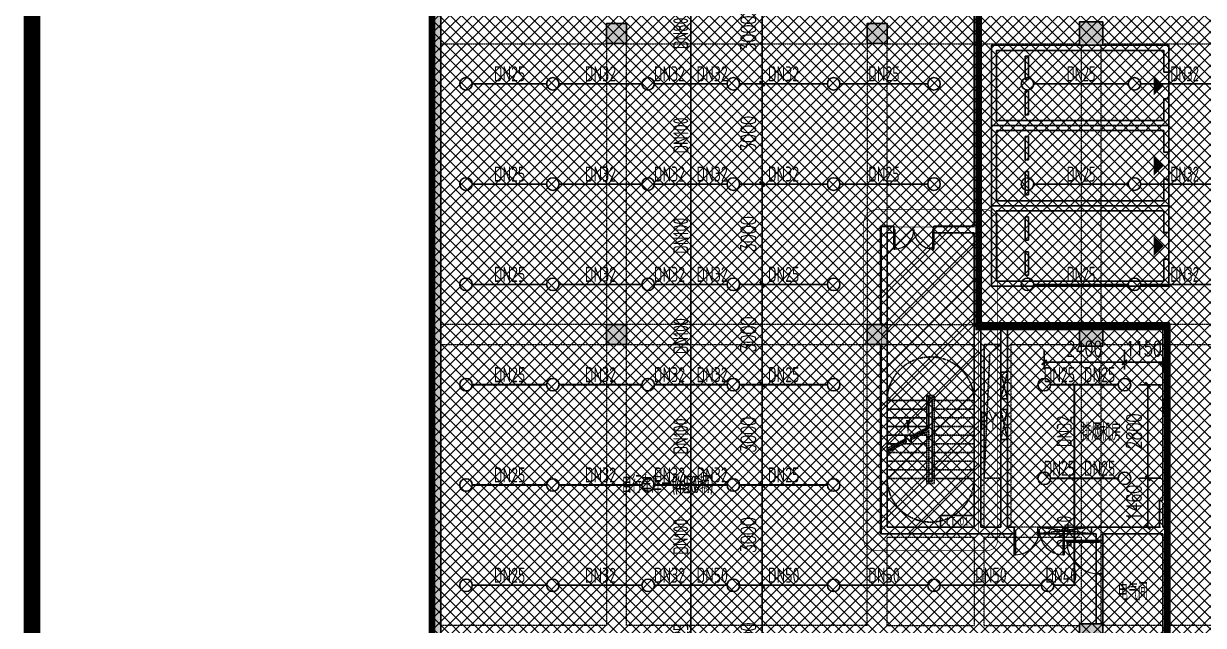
# Model space of a CAD drawing. Extents: x 6824721 to 16538177, y 2478193 to 6665639.
# Drawn here: x 8690830 to 8726125, y 2838001 to 2856001 of the extents above; entities that cross this region are included whole.
import ezdxf
from ezdxf.enums import TextEntityAlignment as Align

# ---------------------------------------------------------------- set-up
doc = ezdxf.new("R2010")
doc.units = 0
doc.header["$LTSCALE"] = 10
doc.linetypes.add('CONTINOUS', pattern=[0])
doc.linetypes.add('DASH', pattern=[0.35, 0.25, -0.1])
for name, color, linetype in [('0-wo', 8, 'Continuous'), ('00-停车位', 67, 'Continuous'), ('PUB_HATCH', 8, 'Continuous'), ('S-梁-实线', 4, 'CONTINOUS'), ('S-梁-虚线', 4, 'DASH'), ('SRC-03F$0$A-SYMB-NUMB-T', 4, 'Continuous'), ('W-EQUIP_喷头', 7, 'Continuous'), ('W-PIPE-喷淋中', 6, 'Continuous'), ('W-TEXT_喷淋', 7, 'Continuous'), ('W-TWT_DIM', 3, 'Continuous'), ('WALL', 9, 'Continuous'), ('画水辅助', 6, 'Continuous')]:
    doc.layers.add(name, color=color, linetype=linetype)
doc.layers.add('钢梁', color=141, linetype='Continuous', lineweight=18)
doc.styles.add('8B2_01', font='simhei.ttf', dxfattribs={"width": 0.8})
doc.styles.add('8B2_02', font='tssdeng.shx', dxfattribs={"width": 0.7, "bigfont": 'TSSDCHN.shx'})
doc.styles.add('_TCH_DIM_T3', font='SIMPLEX', dxfattribs={"width": 0.705882, "bigfont": 'GBCBIG'})
doc.styles.add('_TWT_PIPEDN', font='TSSDENG', dxfattribs={"width": 0.8, "height": 3.5, "bigfont": 'TSSDCHN'})
doc.styles.add('SRC-03F$0$ECADI-TXT', font='simplex.shx', dxfattribs={"bigfont": 'hztxt.shx'})
doc.dimstyles.new('_TWT_ARCH&&150', dxfattribs={"dimtxt": 446.25, "dimasz": 150, "dimexe": 375, "dimexo": 450, "dimgap": 189.375, "dimtad": 1, "dimdec": 0, "dimzin": 0, "dimdsep": 46, "dimtxsty": '_TCH_DIM_T3', "dimblk": 'ARCHTICK', "dimcen": 0.09, "dimclrt": 7, "dimazin": 2, "dimtfac": 1, "dimtdec": 0, "dimtix": 1, "dimtmove": 2, "dimatfit": 3, "dimfxl": 0, "dimtolj": 1, "dimtzin": 0, "dimarcsym": 0})

# ---------------------------------------------------------------- blocks, each defined once
blk = doc.blocks.new('车位2400x5300')
at = {"layer": '00-停车位', "color": 251}
for p, q in [((-875, -1000), (-175, -1000)), ((-875, -1100), (-875, -1000)), ((-175, -1100), (-175, -1000)), ((175, -1000), (875, -1000)), ((175, -1100), (175, -1000)), ((875, -1100), (875, -1000)), ((-875, -1100), (-175, -1100)), ((175, -1100), (875, -1100)), ((400, -5300), (-400, -5300))]:
    blk.add_line(p, q, dxfattribs=at)
blk.add_lwpolyline([(400, -5150), (400, -5300), (1200, -5300), (1200, 0), (-1200, 0), (-1200, -5300), (-400, -5300), (-400, -5150), (-1050, -5150), (-1050, -150), (1050, -150), (1050, -5150), (400, -5150)], dxfattribs=at)
blk.add_lwpolyline([(0, -5150, 0, 600, 0), (0, -4850, 600, 600, 0)], format="xyseb", dxfattribs=at)
blk = doc.blocks.new('SRC-03F$0$ECADI-TAG-CODE')
at = {"layer": 'SRC-03F$0$A-SYMB-NUMB-T', "color": 1}
blk.add_lwpolyline([(3.41, 8.1), (13.41, 8.1), (13.41, 4.6), (3.41, 4.6)], close=True, dxfattribs=at)
at = {"layer": 'SRC-03F$0$A-SYMB-NUMB-T', "style": 'SRC-03F$0$ECADI-TXT', "width": 0.7}
blk.add_attdef('CODE', text='', height=2.5, dxfattribs=at).set_placement((8.41, 6.35), align=Align.MIDDLE_CENTER)
blk = doc.blocks.new('A$C405108C4')
at = {"color": 252, "linetype": 'DASH'}
for points in [[(16550, -98174), (16350, -99774)], [(16550, -99774), (16350, -98174)], [(11500, -99374), (11700, -98574)], [(11500, -98574), (11700, -99374)], [(11700, -99688), (11500, -100588)], [(11700, -100588), (11500, -99688)], [(14211, -103210), (12611, -103410)], [(12611, -103210), (14211, -103410)]]:
    blk.add_lwpolyline(points, dxfattribs=at)
at = {"layer": '画水辅助', "color": 4}
for points in [[(16350, -98174), (16550, -98174), (16550, -99774), (16350, -99774)], [(11500, -99374), (11700, -99374), (11700, -98574), (11500, -98574)], [(11500, -99688), (11700, -99688), (11700, -100588), (11500, -100588)], [(14211, -103410), (12611, -103410), (12611, -103210), (14211, -103210)]]:
    blk.add_lwpolyline(points, close=True, dxfattribs=at)
blk = doc.blocks.new('_FZH')
blk.add_lwpolyline([(-0.5, -0.5), (0.5, -0.5), (0.5, 0.5), (-0.5, 0.5)], close=True)
at = {"layer": 'PUB_HATCH'}
blk.add_solid([(-0.5, -0.5), (0.5, -0.5), (-0.5, 0.5), (0.5, 0.5)], dxfattribs=at)
blk = doc.blocks.new('$DorLib2D$00000002')
for p, q in [((-0.5, 0), (-0.5, 0.4875)), ((-0.475, 0.4875), (-0.5, 0.4875)), ((-0.475, 0), (-0.475, 0.4875)), ((0.475, 0), (0.475, 0.4875)), ((0.475, 0.4875), (0.5, 0.4875)), ((0.5, 0), (0.5, 0.4875)), ((-0.5, 0), (-0.475, 0)), ((0.5, 0), (0.475, 0))]:
    blk.add_line(p, q)
at = {"lineweight": 13}
for centre, start, end in [((-0.4875, 0), 0, 88.53072), ((0.4875, 0), 91.46928, 180)]:
    blk.add_arc(centre, 0.4875, start, end, dxfattribs=at)
blk = doc.blocks.new('$DorLib2D$00000001')
for p, q in [((0.45, 0.975), (0.5, 0.975)), ((0.45, 0), (0.45, 0.975)), ((0.5, 0), (0.5, 0.975)), ((0.5, 0), (0.45, 0))]:
    blk.add_line(p, q)
at = {"lineweight": 13}
blk.add_arc((0.475, 0), 0.975, 91.4693, 180, dxfattribs=at)
blk = doc.blocks.new('jkytk')
h = blk.add_hatch()
h.set_pattern_fill('ANSI31', color=252, scale=500)
h.set_pattern_definition([(45, (8493122.4, 3120586.9), (-561.266, 561.266), [])])
h.paths.add_polyline_path([(8411114, 2858567), (8414014, 2858567), (8414014, 2849367), (8411114, 2849367)])
at = {"color": 1, "const_width": 20}
blk.add_lwpolyline([(8411114, 2858567), (8414014, 2858567), (8414014, 2849367), (8411114, 2849367)], close=True, dxfattribs=at)
at = {"layer": 'WALL', "color": 1, "const_width": 200}
for points in [[(8397664, 2936327), (8397664, 2880827), (8403014, 2880827), (8403014, 2877127), (8414015, 2877127), (8414015, 2855577), (8419664, 2855577), (8419664, 2833027), (8414964, 2833027), (8414964, 2828577), (8419664, 2828577), (8419664, 2819527)], [(8403014, 2880827), (8397664, 2880827), (8397664, 2833027), (8419664, 2833027), (8419664, 2855577), (8414015, 2855577), (8414015, 2877127), (8403014, 2877127), (8403014, 2880827)]]:
    blk.add_lwpolyline(points, dxfattribs=at)
blk = doc.blocks.new('LIANGMOBAN')
at = {"layer": 'S-梁-实线', "lineweight": 18}
for p, q in [((1847191, 132428), (1849791, 132428)), ((1849791, 132428), (1849791, 126968)), ((1850091, 132428), (1850591, 132428)), ((1850891, 132428), (1852941, 132428)), ((1849791, 126968), (1847191, 126968))]:
    blk.add_line(p, q, dxfattribs=at)
at = {"layer": 'S-梁-虚线', "color": 8, "lineweight": 18}
for p, q in [((1833841, 141428), (1838791, 141428)), ((1838791, 141428), (1838791, 133028)), ((1839391, 133028), (1839391, 141428)), ((1839391, 141428), (1846591, 141428)), ((1846591, 141428), (1846591, 133028)), ((1847191, 133028), (1847191, 141428)), ((1847191, 141428), (1852941, 141428)), ((1852991, 141378), (1852991, 133078)), ((1853591, 133078), (1853591, 141378)), ((1853641, 141428), (1861266, 141428)), ((1838791, 133028), (1833841, 133028)), ((1846591, 133028), (1839391, 133028)), ((1847191, 133028), (1852941, 133028)), ((1861266, 133028), (1853641, 133028)), ((1833841, 132428), (1838791, 132428)), ((1838791, 132428), (1838791, 124028)), ((1839391, 124028), (1839391, 132428)), ((1839391, 132428), (1846591, 132428)), ((1846591, 124028), (1846591, 132428)), ((1847191, 126968), (1847191, 132428)), ((1850091, 126968), (1850091, 132428)), ((1850591, 132428), (1850591, 126968)), ((1850891, 132428), (1850891, 126968)), ((1852991, 132378), (1852991, 126968)), ((1853591, 124078), (1853591, 132378)), ((1853641, 132428), (1861266, 132428)), ((1850591, 126968), (1850091, 126968)), ((1852991, 126968), (1850891, 126968)), ((1847191, 124028), (1847191, 126668)), ((1847191, 126668), (1849791, 126668)), ((1849791, 126668), (1849791, 124028)), ((1850091, 124028), (1850091, 126668)), ((1850091, 126668), (1852991, 126668)), ((1852991, 126668), (1852991, 124078)), ((1838791, 124028), (1833841, 124028)), ((1846591, 124028), (1839391, 124028)), ((1847191, 124028), (1849791, 124028)), ((1850091, 124028), (1852941, 124028)), ((1861266, 124028), (1853641, 124028))]:
    blk.add_line(p, q, dxfattribs=at)
blk = doc.blocks.new('_ArchTick')
at = {"color": 0, "linetype": 'ByBlock', "const_width": 0.4}
blk.add_lwpolyline([(-0.5, -0.5), (0.5, 0.5)], dxfattribs=at)
blk = doc.blocks.new('*D684')
at = {"layer": 'Defpoints', "color": 0, "transparency": 16777216}
for p in [(8712444, 2839201), (8712925, 2839201), (8712444, 2835901)]:
    blk.add_point(p, dxfattribs=at)
at = {"layer": 'W-TWT_DIM', "color": 0, "lineweight": -2, "transparency": 16777216}
for p, q in [((8712894, 2839201), (8713300, 2839201)), ((8712925, 2835901), (8712925, 2839201)), ((8712894, 2835901), (8713300, 2835901))]:
    blk.add_line(p, q, dxfattribs=at)
at = {"layer": 'W-TWT_DIM', "color": 0, "lineweight": -2, "transparency": 16777216, "xscale": 150, "yscale": 150, "zscale": 150}
for p, rotation in [((8712925, 2839201), 90), ((8712925, 2835901), 270)]:
    blk.add_blockref('_ArchTick', p, dxfattribs=dict(at, rotation=rotation))
at = {"layer": 'W-TWT_DIM', "color": 7, "transparency": 16777216, "insert": (8712512, 2837551), "char_height": 446.2, "attachment_point": 5, "rotation": 90, "style": '_TCH_DIM_T3'}
blk.add_mtext('\\A1;3300', dxfattribs=at)
blk = doc.blocks.new('*D685')
at = {"layer": 'Defpoints', "color": 0, "transparency": 16777216}
for p in [(8712444, 2842201), (8712925, 2842201), (8712444, 2839201)]:
    blk.add_point(p, dxfattribs=at)
at = {"layer": 'W-TWT_DIM', "color": 0, "lineweight": -2, "transparency": 16777216}
for p, q in [((8712894, 2842201), (8713300, 2842201)), ((8712925, 2839201), (8712925, 2842201)), ((8712894, 2839201), (8713300, 2839201))]:
    blk.add_line(p, q, dxfattribs=at)
at = {"layer": 'W-TWT_DIM', "color": 0, "lineweight": -2, "transparency": 16777216, "xscale": 150, "yscale": 150, "zscale": 150}
for p, rotation in [((8712925, 2842201), 90), ((8712925, 2839201), 270)]:
    blk.add_blockref('_ArchTick', p, dxfattribs=dict(at, rotation=rotation))
at = {"layer": 'W-TWT_DIM', "color": 7, "transparency": 16777216, "insert": (8712512, 2840701), "char_height": 446.2, "attachment_point": 5, "rotation": 90, "style": '_TCH_DIM_T3'}
blk.add_mtext('\\A1;3000', dxfattribs=at)
blk = doc.blocks.new('*D686')
at = {"layer": 'Defpoints', "color": 0, "transparency": 16777216}
for p in [(8712444, 2845201), (8712925, 2845201), (8712444, 2842201)]:
    blk.add_point(p, dxfattribs=at)
at = {"layer": 'W-TWT_DIM', "color": 0, "lineweight": -2, "transparency": 16777216}
for p, q in [((8712894, 2845201), (8713300, 2845201)), ((8712925, 2842201), (8712925, 2845201)), ((8712894, 2842201), (8713300, 2842201))]:
    blk.add_line(p, q, dxfattribs=at)
at = {"layer": 'W-TWT_DIM', "color": 0, "lineweight": -2, "transparency": 16777216, "xscale": 150, "yscale": 150, "zscale": 150}
for p, rotation in [((8712925, 2845201), 90), ((8712925, 2842201), 270)]:
    blk.add_blockref('_ArchTick', p, dxfattribs=dict(at, rotation=rotation))
at = {"layer": 'W-TWT_DIM', "color": 7, "transparency": 16777216, "insert": (8712512, 2843701), "char_height": 446.2, "attachment_point": 5, "rotation": 90, "style": '_TCH_DIM_T3'}
blk.add_mtext('\\A1;3000', dxfattribs=at)
blk = doc.blocks.new('*D687')
at = {"layer": 'Defpoints', "color": 0, "transparency": 16777216}
for p in [(8712444, 2848201), (8712925, 2848201), (8712444, 2845201)]:
    blk.add_point(p, dxfattribs=at)
at = {"layer": 'W-TWT_DIM', "color": 0, "lineweight": -2, "transparency": 16777216}
for p, q in [((8712894, 2848201), (8713300, 2848201)), ((8712925, 2845201), (8712925, 2848201)), ((8712894, 2845201), (8713300, 2845201))]:
    blk.add_line(p, q, dxfattribs=at)
at = {"layer": 'W-TWT_DIM', "color": 0, "lineweight": -2, "transparency": 16777216, "xscale": 150, "yscale": 150, "zscale": 150}
for p, rotation in [((8712925, 2848201), 90), ((8712925, 2845201), 270)]:
    blk.add_blockref('_ArchTick', p, dxfattribs=dict(at, rotation=rotation))
at = {"layer": 'W-TWT_DIM', "color": 7, "transparency": 16777216, "insert": (8712512, 2846701), "char_height": 446.2, "attachment_point": 5, "rotation": 90, "style": '_TCH_DIM_T3'}
blk.add_mtext('\\A1;3000', dxfattribs=at)
blk = doc.blocks.new('*D688')
at = {"layer": 'Defpoints', "color": 0, "transparency": 16777216}
for p in [(8712444, 2851201), (8712925, 2851201), (8712444, 2848201)]:
    blk.add_point(p, dxfattribs=at)
at = {"layer": 'W-TWT_DIM', "color": 0, "lineweight": -2, "transparency": 16777216}
for p, q in [((8712894, 2851201), (8713300, 2851201)), ((8712925, 2848201), (8712925, 2851201)), ((8712894, 2848201), (8713300, 2848201))]:
    blk.add_line(p, q, dxfattribs=at)
at = {"layer": 'W-TWT_DIM', "color": 0, "lineweight": -2, "transparency": 16777216, "xscale": 150, "yscale": 150, "zscale": 150}
for p, rotation in [((8712925, 2851201), 90), ((8712925, 2848201), 270)]:
    blk.add_blockref('_ArchTick', p, dxfattribs=dict(at, rotation=rotation))
at = {"layer": 'W-TWT_DIM', "color": 7, "transparency": 16777216, "insert": (8712512, 2849701), "char_height": 446.2, "attachment_point": 5, "rotation": 90, "style": '_TCH_DIM_T3'}
blk.add_mtext('\\A1;3000', dxfattribs=at)
blk = doc.blocks.new('*D689')
at = {"layer": 'Defpoints', "color": 0, "transparency": 16777216}
for p in [(8712444, 2854201), (8712925, 2854201), (8712444, 2851201)]:
    blk.add_point(p, dxfattribs=at)
at = {"layer": 'W-TWT_DIM', "color": 0, "lineweight": -2, "transparency": 16777216}
for p, q in [((8712894, 2854201), (8713300, 2854201)), ((8712925, 2851201), (8712925, 2854201)), ((8712894, 2851201), (8713300, 2851201))]:
    blk.add_line(p, q, dxfattribs=at)
at = {"layer": 'W-TWT_DIM', "color": 0, "lineweight": -2, "transparency": 16777216, "xscale": 150, "yscale": 150, "zscale": 150}
for p, rotation in [((8712925, 2854201), 90), ((8712925, 2851201), 270)]:
    blk.add_blockref('_ArchTick', p, dxfattribs=dict(at, rotation=rotation))
at = {"layer": 'W-TWT_DIM', "color": 7, "transparency": 16777216, "insert": (8712512, 2852701), "char_height": 446.2, "attachment_point": 5, "rotation": 90, "style": '_TCH_DIM_T3'}
blk.add_mtext('\\A1;3000', dxfattribs=at)
blk = doc.blocks.new('*D690')
at = {"layer": 'Defpoints', "color": 0, "transparency": 16777216}
for p in [(8712444, 2857201), (8712925, 2857201), (8712444, 2854201)]:
    blk.add_point(p, dxfattribs=at)
at = {"layer": 'W-TWT_DIM', "color": 0, "lineweight": -2, "transparency": 16777216}
for p, q in [((8712894, 2857201), (8713300, 2857201)), ((8712925, 2854201), (8712925, 2857201)), ((8712894, 2854201), (8713300, 2854201))]:
    blk.add_line(p, q, dxfattribs=at)
at = {"layer": 'W-TWT_DIM', "color": 0, "lineweight": -2, "transparency": 16777216, "xscale": 150, "yscale": 150, "zscale": 150}
for p, rotation in [((8712925, 2857201), 90), ((8712925, 2854201), 270)]:
    blk.add_blockref('_ArchTick', p, dxfattribs=dict(at, rotation=rotation))
at = {"layer": 'W-TWT_DIM', "color": 7, "transparency": 16777216, "insert": (8712512, 2855701), "char_height": 446.2, "attachment_point": 5, "rotation": 90, "style": '_TCH_DIM_T3'}
blk.add_mtext('\\A1;3000', dxfattribs=at)
blk = doc.blocks.new('*D917')
at = {"layer": 'Defpoints', "color": 0, "transparency": 16777216}
for p in [(8723764, 2845201), (8724462, 2845201), (8723764, 2842401)]:
    blk.add_point(p, dxfattribs=at)
at = {"layer": 'W-TWT_DIM', "color": 0, "lineweight": -2, "transparency": 16777216}
for p, q in [((8724214, 2845201), (8724837, 2845201)), ((8724462, 2842401), (8724462, 2845201)), ((8724214, 2842401), (8724837, 2842401))]:
    blk.add_line(p, q, dxfattribs=at)
at = {"layer": 'W-TWT_DIM', "color": 0, "lineweight": -2, "transparency": 16777216, "xscale": 150, "yscale": 150, "zscale": 150}
for p, rotation in [((8724462, 2845201), 90), ((8724462, 2842401), 270)]:
    blk.add_blockref('_ArchTick', p, dxfattribs=dict(at, rotation=rotation))
at = {"layer": 'W-TWT_DIM', "color": 7, "transparency": 16777216, "insert": (8724049, 2843801), "char_height": 446.2, "attachment_point": 5, "rotation": 90, "style": '_TCH_DIM_T3'}
blk.add_mtext('\\A1;2800', dxfattribs=at)
blk = doc.blocks.new('*D918')
at = {"layer": 'Defpoints', "color": 0, "transparency": 16777216}
for p in [(8723764, 2842401), (8724462, 2842401), (8723764, 2840941)]:
    blk.add_point(p, dxfattribs=at)
at = {"layer": 'W-TWT_DIM', "color": 0, "lineweight": -2, "transparency": 16777216}
for p, q in [((8724214, 2842401), (8724837, 2842401)), ((8724462, 2840941), (8724462, 2842401)), ((8724214, 2840941), (8724837, 2840941))]:
    blk.add_line(p, q, dxfattribs=at)
at = {"layer": 'W-TWT_DIM', "color": 0, "lineweight": -2, "transparency": 16777216, "xscale": 150, "yscale": 150, "zscale": 150}
for p, rotation in [((8724462, 2842401), 90), ((8724462, 2840941), 270)]:
    blk.add_blockref('_ArchTick', p, dxfattribs=dict(at, rotation=rotation))
at = {"layer": 'W-TWT_DIM', "color": 7, "transparency": 16777216, "insert": (8724049, 2841671), "char_height": 446.2, "attachment_point": 5, "rotation": 90, "style": '_TCH_DIM_T3'}
blk.add_mtext('\\A1;1460', dxfattribs=at)
blk = doc.blocks.new('*D919')
at = {"layer": 'Defpoints', "color": 0, "transparency": 16777216}
for p in [(8723764, 2845870), (8721364, 2845201), (8723764, 2845201)]:
    blk.add_point(p, dxfattribs=at)
at = {"layer": 'W-TWT_DIM', "color": 0, "lineweight": -2, "transparency": 16777216}
for p, q in [((8721364, 2845651), (8721364, 2846245)), ((8723764, 2845651), (8723764, 2846245)), ((8721364, 2845870), (8723764, 2845870))]:
    blk.add_line(p, q, dxfattribs=at)
at = {"layer": 'W-TWT_DIM', "color": 0, "lineweight": -2, "transparency": 16777216, "xscale": 150, "yscale": 150, "zscale": 150, "rotation": 180}
blk.add_blockref('_ArchTick', (8721364, 2845870), dxfattribs=at)
at = {"layer": 'W-TWT_DIM', "color": 0, "lineweight": -2, "transparency": 16777216, "xscale": 150, "yscale": 150, "zscale": 150}
blk.add_blockref('_ArchTick', (8723764, 2845870), dxfattribs=at)
at = {"layer": 'W-TWT_DIM', "color": 7, "transparency": 16777216, "insert": (8722564, 2846282), "char_height": 446.2, "attachment_point": 5, "style": '_TCH_DIM_T3'}
blk.add_mtext('\\A1;2400', dxfattribs=at)
blk = doc.blocks.new('*D920')
at = {"layer": 'Defpoints', "color": 0, "transparency": 16777216}
for p in [(8724914, 2845870), (8723764, 2845201), (8724914, 2845201)]:
    blk.add_point(p, dxfattribs=at)
at = {"layer": 'W-TWT_DIM', "color": 0, "lineweight": -2, "transparency": 16777216}
for p, q in [((8723764, 2845651), (8723764, 2846245)), ((8724914, 2845651), (8724914, 2846245)), ((8723764, 2845870), (8723614, 2845870)), ((8723764, 2845870), (8724914, 2845870)), ((8724914, 2845870), (8725064, 2845870))]:
    blk.add_line(p, q, dxfattribs=at)
at = {"layer": 'W-TWT_DIM', "color": 0, "lineweight": -2, "transparency": 16777216, "xscale": 150, "yscale": 150, "zscale": 150}
blk.add_blockref('_ArchTick', (8723764, 2845870), dxfattribs=at)
at = {"layer": 'W-TWT_DIM', "color": 0, "lineweight": -2, "transparency": 16777216, "xscale": 150, "yscale": 150, "zscale": 150, "rotation": 180}
blk.add_blockref('_ArchTick', (8724914, 2845870), dxfattribs=at)
at = {"layer": 'W-TWT_DIM', "color": 7, "transparency": 16777216, "insert": (8724339, 2846282), "char_height": 446.2, "attachment_point": 5, "style": '_TCH_DIM_T3'}
blk.add_mtext('\\A1;1150', dxfattribs=at)
blk = doc.blocks.new('$TwtSys$00000125')
blk.add_circle((0, 0, 0), 1)

msp = doc.modelspace()

# ---------------------------------------------------------------- hatches: boundary and pattern name
h = msp.add_hatch()
h.set_pattern_fill('ANSI37', color=8, scale=150)
h.set_pattern_definition([(45, (8303016.86, 2710265.2), (-168.3798, 168.3798), []), (135, (8303016.86, 2710265.2), (-168.3798, -168.3798), [])])
h.paths.add_polyline_path([(8824414.1, 2949451.5), (8824414.1, 2935151.5), (8842714.1, 2935151.5), (8842714.1, 2879526.5), (8827964.1, 2879526.5), (8827964.1, 2881476.5), (8830839.1, 2881476.5), (8830939.1, 2886876.5), (8804334.6, 2886876.5), (8804142.3, 2820149.7), (8833564.1, 2820152.3), (8833564.1, 2817714.5), (8841204.8, 2810768), (8839163.9, 2808501.4), (8843102.6, 2804955), (8820829.2, 2780217.9), (8820829.2, 2770055.4), (8785124.6, 2730401.5), (8708264.1, 2730401.5), (8708264.1, 2736351.5), (8695014.1, 2750701.5), (8695014.1, 2775001.5), (8703014.1, 2775002.8), (8703014.1, 2949451.5), (8712039.3, 2949451.5)])
at = {"layer": '0-wo'}
msp.add_hatch(color=8, dxfattribs=at).paths.add_polyline_path([(8703314.1, 2891701.5), (8703014.1, 2891701.5), (8703014.1, 2824401.5), (8703314.1, 2824401.5)])
at = {"layer": 'W-PIPE-喷淋中'}
for points in [[(8722264.1, 2839201.5), (8722264.1, 2839175.2), (8722290.3, 2839175.2)], [(8722264.1, 2839201.5), (8722290.3, 2839201.5), (8722290.3, 2839175.2)]]:
    msp.add_hatch(color=256, dxfattribs=at).paths.add_polyline_path(points)

# ---------------------------------------------------------------- linework, layer by layer
at = {"layer": '0-wo', "color": 8}
for p, q in [((8703014.1, 2891701.5), (8703014.1, 2824401.5)), ((8703314.1, 2891701.5), (8703314.1, 2824401.5)), ((8719464.1, 2868601.5), (8719464.1, 2849841.5)), ((8719264.1, 2868401.5), (8719264.1, 2849941.5)), ((8716464.1, 2849941.5), (8716464.1, 2847001.5)), ((8716864.1, 2849941.5), (8716464.1, 2849941.5)), ((8716664.1, 2849741.5), (8716664.1, 2847001.5)), ((8716664.1, 2849741.5), (8716864.1, 2849741.5)), ((8716864.1, 2849741.5), (8716864.1, 2849941.5)), ((8719264.1, 2849941.5), (8718064.1, 2849941.5)), ((8718064.1, 2849941.5), (8718064.1, 2849741.5)), ((8718064.1, 2849741.5), (8719264.1, 2849741.5)), ((8719264.1, 2849741.5), (8719264.1, 2846951.5)), ((8719464.1, 2849841.5), (8719464.1, 2847051.5)), ((8719264.1, 2846951.5), (8719264.1, 2840941.5)), ((8719464.1, 2847051.5), (8720264.1, 2847051.5)), ((8720264.1, 2847051.5), (8722414.1, 2847051.5)), ((8723114.1, 2847051.5), (8725114.1, 2847051.5)), ((8725114.1, 2847051.5), (8725114.1, 2841641.5)), ((8719464.1, 2846851.5), (8720064.1, 2846851.5)), ((8719464.1, 2846851.5), (8719464.1, 2840941.5)), ((8720064.1, 2846851.5), (8720064.1, 2840941.5)), ((8720264.1, 2846851.5), (8720264.1, 2840941.5)), ((8720264.1, 2846851.5), (8722414.1, 2846851.5)), ((8723114.1, 2846851.5), (8724914.1, 2846851.5)), ((8724914.1, 2846851.5), (8724914.1, 2841741.5)), ((8716464.1, 2846401.5), (8716464.1, 2840741.5)), ((8716664.1, 2846401.5), (8716664.1, 2840941.5)), ((8717854.1, 2844851.5), (8717854.1, 2843855.1)), ((8717914.1, 2844851.5), (8717854.1, 2844851.5)), ((8717914.1, 2844851.5), (8717914.1, 2843886.2)), ((8716664.1, 2844731.5), (8716664.1, 2843236.7)), ((8717854.1, 2844731.5), (8716664.1, 2844731.5)), ((8717854.1, 2844471.5), (8716664.1, 2844471.5)), ((8717914.1, 2844731.5), (8717914.1, 2843886.2)), ((8717854.1, 2844211.5), (8716664.1, 2844211.5)), ((8717854.1, 2843951.5), (8716664.1, 2843951.5)), ((8717368.8, 2843602.9), (8717914.1, 2843886.2)), ((8717539.3, 2843691.5), (8716664.1, 2843691.5)), ((8716664.1, 2843236.7), (8717227.1, 2843529.3)), ((8717038.9, 2843431.5), (8716664.1, 2843431.5)), ((8717227.1, 2843529.3), (8717198, 2843661.1)), ((8717198, 2843661.1), (8717396.1, 2843479.2)), ((8717396.1, 2843479.2), (8717368.8, 2843602.9)), ((8724914.1, 2841741.5), (8724814.1, 2841741.5)), ((8724814.1, 2841741.5), (8724814.1, 2840941.5)), ((8725114.1, 2841641.5), (8724914.1, 2841641.5)), ((8724914.1, 2841641.5), (8724914.1, 2840941.5)), ((8716664.1, 2840941.5), (8719264.1, 2840941.5)), ((8719464.1, 2840941.5), (8720064.1, 2840941.5)), ((8720464.1, 2840941.5), (8720264.1, 2840941.5)), ((8720464.1, 2840741.5), (8720464.1, 2840941.5)), ((8723014.1, 2840941.5), (8721964.1, 2840941.5)), ((8721964.1, 2840941.5), (8721964.1, 2840741.5)), ((8723014.1, 2840941.5), (8724814.1, 2840941.5)), ((8724914.1, 2840941.5), (8725114.1, 2840941.5)), ((8725114.1, 2840941.5), (8725114.1, 2837451.5)), ((8716464.1, 2840741.5), (8719365.3, 2840741.5)), ((8719364.1, 2840741.5), (8720264.1, 2840741.5)), ((8720264.1, 2840741.5), (8720464.1, 2840741.5)), ((8721964.1, 2840741.5), (8722914.1, 2840741.5)), ((8722914.1, 2840741.5), (8722914.1, 2840541.5)), ((8723114.1, 2840541.5), (8723114.1, 2840741.5)), ((8723114.1, 2840741.5), (8724864.1, 2840741.5)), ((8724864.1, 2840741.5), (8724914.1, 2840741.5)), ((8724914.1, 2840741.5), (8724914.1, 2837551.5)), ((8722914.1, 2840541.5), (8723114.1, 2840541.5)), ((8722914.1, 2840541.5), (8722914.1, 2839541.5)), ((8723114.1, 2840541.5), (8723114.1, 2839541.5)), ((8723114.1, 2839541.5), (8722914.1, 2839541.5)), ((8722914.1, 2839541.5), (8722914.1, 2838051.5)), ((8723114.1, 2838051.5), (8723114.1, 2839541.5))]:
    msp.add_line(p, q, dxfattribs=at)
at = {"layer": '0-wo', "color": 8, "linetype": 'DASH'}
for p, q in [((8718074.1, 2844881.5), (8717854.1, 2844881.5)), ((8717854.1, 2844881.5), (8717854.1, 2843911.4)), ((8718014.1, 2844821.5), (8717914.1, 2844821.5)), ((8717914.1, 2844821.5), (8717914.1, 2843942.6)), ((8718014.1, 2842301.5), (8718014.1, 2844821.5)), ((8718074.1, 2842241.5), (8718074.1, 2844881.5)), ((8716664.1, 2844731.5), (8716664.1, 2843293.1)), ((8717854.1, 2844731.5), (8716664.1, 2844731.5)), ((8717854.1, 2844471.5), (8716664.1, 2844471.5)), ((8717914.1, 2844731.5), (8717914.1, 2843942.6)), ((8717914.1, 2844731.5), (8718014.1, 2844731.5)), ((8718014.1, 2842391.5), (8718014.1, 2844731.5)), ((8718074.1, 2844731.5), (8719264.1, 2844731.5)), ((8718074.1, 2844471.5), (8719264.1, 2844471.5)), ((8719264.1, 2842391.5), (8719264.1, 2844731.5)), ((8717854.1, 2844211.5), (8716664.1, 2844211.5)), ((8718074.1, 2844211.5), (8719264.1, 2844211.5)), ((8717854.1, 2843951.5), (8716664.1, 2843951.5)), ((8717914.1, 2843942.6), (8717357.6, 2843653.4)), ((8717914.1, 2843829.9), (8717380, 2843552.4)), ((8717854.1, 2843798.7), (8717854.1, 2842241.5)), ((8717914.1, 2843829.9), (8717914.1, 2842391.5)), ((8717914.1, 2843829.9), (8717914.1, 2842301.5)), ((8718074.1, 2843951.5), (8719264.1, 2843951.5)), ((8717430.8, 2843691.5), (8716664.1, 2843691.5)), ((8717215.9, 2843579.8), (8716664.1, 2843293.1)), ((8717238.2, 2843478.7), (8716664.1, 2843180.4)), ((8716930.5, 2843431.5), (8716664.1, 2843431.5)), ((8717854.1, 2843431.5), (8717147.3, 2843431.5)), ((8717396.1, 2843479.2), (8717198, 2843661.1)), ((8717198, 2843661.1), (8717238.2, 2843478.7)), ((8717357.6, 2843653.4), (8717396.1, 2843479.2)), ((8717854.1, 2843691.5), (8717647.7, 2843691.5)), ((8718074.1, 2843691.5), (8719264.1, 2843691.5)), ((8718074.1, 2843431.5), (8719264.1, 2843431.5)), ((8716664.1, 2843180.4), (8716664.1, 2842391.5)), ((8717854.1, 2843171.5), (8716664.1, 2843171.5)), ((8718074.1, 2843171.5), (8719264.1, 2843171.5)), ((8717854.1, 2842911.5), (8716664.1, 2842911.5)), ((8718074.1, 2842911.5), (8719264.1, 2842911.5)), ((8717854.1, 2842651.5), (8716664.1, 2842651.5)), ((8717854.1, 2842391.5), (8716664.1, 2842391.5)), ((8716664.1, 2842391.5), (8716664.1, 2840941.5)), ((8717854.1, 2842391.5), (8716664.1, 2842391.5)), ((8718014.1, 2842391.5), (8717914.1, 2842391.5)), ((8718074.1, 2842651.5), (8719264.1, 2842651.5)), ((8718074.1, 2842391.5), (8719264.1, 2842391.5)), ((8719264.1, 2842391.5), (8718074.1, 2842391.5)), ((8719264.1, 2840941.5), (8719264.1, 2842391.5)), ((8717854.1, 2842241.5), (8718074.1, 2842241.5)), ((8717914.1, 2842301.5), (8718014.1, 2842301.5)), ((8716664.1, 2840941.5), (8719264.1, 2840941.5))]:
    msp.add_line(p, q, dxfattribs=at)
at = {"layer": '0-wo', "color": 8, "const_width": 500, "flags": 128}
msp.add_lwpolyline([(8691080.4, 2969119.7), (8705176, 2967745.3), (8719304.3, 2966762.9), (8733454.4, 2966173.1), (8747615.4, 2965976.5), (8823194.8, 2965976.5), (8898774.1, 2965976.5), (8906244.1, 2965790.4), (8913695.6, 2965232.5), (8921110, 2964304.2), (8928469, 2963007.8), (8935754.4, 2961346.6), (8942947.9, 2959324.6), (8950031.8, 2956946.9), (8956988.6, 2954219.3), (8963800.8, 2951148.7), (8970451.7, 2947742.7), (8976924.7, 2944009.6), (8983203.8, 2939958.9), (8911619.7, 2861304.6), (8840035.6, 2782650.4), (8768451.5, 2703996.1), (8691080.4, 2726323), (8691080.4, 2847721.3)], close=True, dxfattribs=at)
at = {"layer": '0-wo', "color": 8, "linetype": 'DASH', "const_width": 20}
msp.add_lwpolyline([(8716364.1, 2850441.5), (8719564.1, 2850441.5, -0.4142136), (8719964.1, 2850041.5), (8719964.1, 2840541.5, -0.4142136), (8719664.1, 2840241.5), (8716264.1, 2840241.5, -0.4142136), (8715964.1, 2840541.5), (8715964.1, 2850041.5, -0.4142136)], format="xyb", close=True, dxfattribs=at)
at = {"layer": '0-wo', "color": 8, "linetype": 'DASH'}
msp.add_lwpolyline([(8720064.1, 2842401.5), (8719565.3, 2842401.5), (8719565.3, 2846401.5), (8720064.1, 2846401.5)], close=True, dxfattribs=at)
msp.add_lwpolyline([(8720064.1, 2846401.5), (8719734.8, 2846125.5), (8719565.3, 2842401.5)], dxfattribs=at)
at = {"layer": '0-wo', "color": 8}
msp.add_lwpolyline([(8717289.1, 2844861.5, 0, 0, 0), (8717289.1, 2843691.5, 0, 120, 0), (8717289.1, 2844141.5, 0, 0, 0)], format="xyseb", dxfattribs=at)
at = {"layer": '0-wo', "color": 8, "linetype": 'DASH'}
for centre, start, end in [((8717964.1, 2844731.5), 0, 180), ((8717964.1, 2842391.5), 180, 0)]:
    msp.add_arc(centre, 1300, start, end, dxfattribs=at)
at = {"layer": 'W-PIPE-喷淋中', "ltscale": 1.5, "const_width": 52.5}
for points in [[(8710789.1, 2857201.5), (8710789.1, 2854201.5)], [(8706476.6, 2854201.5), (8704251.6, 2854201.5)], [(8709326.6, 2854201.5), (8706851.6, 2854201.5)], [(8710789.1, 2854201.5), (8709701.6, 2854201.5)], [(8711876.6, 2854201.5), (8710789.1, 2854201.5)], [(8710789.1, 2854201.5), (8710789.1, 2851201.5)], [(8714876.6, 2854201.5), (8712251.6, 2854201.5)], [(8715251.6, 2854201.5), (8717876.6, 2854201.5)], [(8723876.6, 2854201.5), (8721051.6, 2854201.5)], [(8726876.6, 2854201.5), (8724251.6, 2854201.5)], [(8706476.6, 2851201.5), (8704251.6, 2851201.5)], [(8709326.6, 2851201.5), (8706851.6, 2851201.5)], [(8710789.1, 2851201.5), (8709701.6, 2851201.5)], [(8711876.6, 2851201.5), (8710789.1, 2851201.5)], [(8710789.1, 2851201.5), (8710789.1, 2848201.5)], [(8714876.6, 2851201.5), (8712251.6, 2851201.5)], [(8715251.6, 2851201.5), (8717876.6, 2851201.5)], [(8723876.6, 2851201.5), (8721051.6, 2851201.5)], [(8726876.6, 2851201.5), (8724251.6, 2851201.5)], [(8706476.6, 2848201.5), (8704251.6, 2848201.5)], [(8709326.6, 2848201.5), (8706851.6, 2848201.5)], [(8710789.1, 2848201.5), (8709701.6, 2848201.5)], [(8711876.6, 2848201.5), (8710789.1, 2848201.5)], [(8710789.1, 2848201.5), (8710789.1, 2845201.5)], [(8714876.6, 2848201.5), (8712251.6, 2848201.5)], [(8723876.6, 2848201.5), (8721051.6, 2848201.5)], [(8726876.6, 2848201.5), (8724251.6, 2848201.5)], [(8706476.6, 2845201.5), (8704251.6, 2845201.5)], [(8709326.6, 2845201.5), (8706851.6, 2845201.5)], [(8710789.1, 2845201.5), (8709701.6, 2845201.5)], [(8711876.6, 2845201.5), (8710789.1, 2845201.5)], [(8710789.1, 2845201.5), (8710789.1, 2842201.5)], [(8714876.6, 2845201.5), (8712251.6, 2845201.5)], [(8722264.1, 2845201.5), (8721551.6, 2845201.5)], [(8722264.1, 2845201.5), (8722264.1, 2842401.5)], [(8723576.6, 2845201.5), (8722264.1, 2845201.5)], [(8721551.6, 2842401.5), (8722264.1, 2842401.5)], [(8722264.1, 2842401.5), (8722264.1, 2839201.5)], [(8722264.1, 2842401.5), (8723576.6, 2842401.5)], [(8706476.6, 2842201.5), (8704251.6, 2842201.5)], [(8709326.6, 2842201.5), (8706851.6, 2842201.5)], [(8710789.1, 2842201.5), (8709701.6, 2842201.5)], [(8711876.6, 2842201.5), (8710789.1, 2842201.5)], [(8710789.1, 2842201.5), (8710789.1, 2839201.5)], [(8714876.6, 2842201.5), (8712251.6, 2842201.5)], [(8706476.6, 2839201.5), (8704251.6, 2839201.5)], [(8709326.6, 2839201.5), (8706851.6, 2839201.5)], [(8710789.1, 2839201.5), (8709701.6, 2839201.5)], [(8711876.6, 2839201.5), (8710789.1, 2839201.5)], [(8710789.1, 2839201.5), (8710789.1, 2835901.5)], [(8714876.6, 2839201.5), (8712251.6, 2839201.5)], [(8715251.6, 2839201.5), (8717876.6, 2839201.5)], [(8718251.6, 2839201.5), (8721276.6, 2839201.5)], [(8721651.6, 2839201.5), (8722264.1, 2839201.5)]]:
    msp.add_lwpolyline(points, dxfattribs=at)

# ---------------------------------------------------------------- block references
msp.add_blockref('jkytk', (305383.7, -8645.8))
at = {"layer": '0-wo', "color": 8}
msp.add_blockref('A$C405108C4', (8708564.1, 2944151.5), dxfattribs=at)
for name, p, xscale, yscale, zscale, rotation in [('_FZH', (8708564.1, 2855701.5), 600, 600, 600, 90), ('_FZH', (8716364.1, 2855701.5), 600, 600, 600, 90), ('_FZH', (8722764.1, 2855701.5), 700, 700, 700, 90), ('$DorLib2D$00000002', (8717464.1, 2849841.5), 1200, 1200, 200, 180), ('_FZH', (8708564.1, 2846701.5), 600, 600, 600, 90), ('_FZH', (8716364.1, 2846701.5), 600, 600, 600, 90), ('_FZH', (8722764.1, 2846701.5), 700, 700, 700, 90), ('$DorLib2D$00000001', (8723014.1, 2840041.5), -1000, -1000, -1000, 270), ('_FZH', (8722764.1, 2837701.5), 700, 700, 700, 90)]:
    msp.add_blockref(name, p, dxfattribs=dict(at, xscale=xscale, yscale=yscale, zscale=zscale, rotation=rotation))
at = {"layer": '0-wo', "color": 8, "rotation": 90}
for p in [(8719789.1, 2854151.5), (8719789.1, 2851751.5), (8719789.1, 2849351.5)]:
    msp.add_blockref('车位2400x5300', p, dxfattribs=at)
at = {"layer": '0-wo', "color": 8}
ref = msp.add_blockref('SRC-03F$0$ECADI-TAG-CODE', (8719606.2, 2840481.5), dxfattribs=dict(at, xscale=-100, yscale=100, zscale=100))
ref.add_attrib('CODE', 'LT-01', dxfattribs={"layer": 'SRC-03F$0$A-SYMB-NUMB-T', "height": 250, "style": '8B2_01', "width": 0.8}).set_placement((8718765.3, 2841116.5), align=Align.MIDDLE_CENTER)
at = {"layer": '0-wo', "color": 8, "xscale": -1500, "yscale": -1500, "zscale": 200}
msp.add_blockref('$DorLib2D$00000002', (8721214.1, 2840841.5), dxfattribs=at)
at = {"layer": 'W-EQUIP_喷头', "xscale": 187.5, "yscale": 187.5, "zscale": 187.5}
for p in [(8704064.1, 2854201.5), (8706664.1, 2854201.5), (8709514.1, 2854201.5), (8712064.1, 2854201.5), (8715064.1, 2854201.5), (8718064.1, 2854201.5), (8720864.1, 2854201.5), (8724064.1, 2854201.5), (8704064.1, 2851201.5), (8706664.1, 2851201.5), (8709514.1, 2851201.5), (8712064.1, 2851201.5), (8715064.1, 2851201.5), (8718064.1, 2851201.5), (8720864.1, 2851201.5), (8724064.1, 2851201.5), (8704064.1, 2848201.5), (8706664.1, 2848201.5), (8709514.1, 2848201.5), (8712064.1, 2848201.5), (8715064.1, 2848201.5), (8720864.1, 2848201.5), (8724064.1, 2848201.5), (8704064.1, 2845201.5), (8706664.1, 2845201.5), (8709514.1, 2845201.5), (8712064.1, 2845201.5), (8715064.1, 2845201.5), (8721364.1, 2845201.5), (8723764.1, 2845201.5), (8704064.1, 2842201.5), (8706664.1, 2842201.5), (8709514.1, 2842201.5), (8712064.1, 2842201.5), (8715064.1, 2842201.5), (8721364.1, 2842401.5), (8723764.1, 2842401.5), (8704064.1, 2839201.5), (8706664.1, 2839201.5), (8709514.1, 2839201.5), (8712064.1, 2839201.5), (8715064.1, 2839201.5), (8718064.1, 2839201.5), (8721464.1, 2839201.5)]:
    msp.add_blockref('$TwtSys$00000125', p, dxfattribs=at)
at = {"layer": '钢梁', "color": 6}
msp.add_blockref('LIANGMOBAN', (6869472.7, 2713973), dxfattribs=at)

# ---------------------------------------------------------------- texts
at = {"layer": '0-wo', "color": 6, "style": '8B2_02', "width": 0.6}
for s, p in [('PY', (8719444.1, 2843868.2)), ('排烟机房', (8722464.1, 2843519.8)), ('自行车库一(450', (8708722.1, 2841955.9)), ('(450辆)', (8710297.1, 2841955.9)), ('电气间', (8723566.4, 2838753.9))]:
    msp.add_text(s, height=525, dxfattribs=at).set_placement(p)
at = {"layer": 'W-TEXT_喷淋', "style": '8B2_02', "width": 0.7}
for s, rotation, p in [('DN80', 90, (8710714.1, 2855235)), ('DN100', 90, (8710714.1, 2852113.9)), ('DN100', 90, (8710714.1, 2849113.9)), ('DN100', 90, (8710714.1, 2846113.9)), ('DN25', 0.00001, (8721347.6, 2845276.5)), ('DN25', 0.00001, (8722547.6, 2845276.5)), ('DN100', 90, (8710714.1, 2843113.9)), ('DN32', 90, (8722189.1, 2843335)), ('DN40', 90, (8722189.1, 2840335)), ('DN100', 90, (8710714.1, 2840113.9)), ('DN125', 90, (8710714.1, 2836963.9))]:
    msp.add_text(s, height=450, rotation=rotation, dxfattribs=at).set_placement(p)
at = {"layer": 'W-TEXT_喷淋'}
for s, style, width, p in [('DN25', '8B2_02', 0.7, (8704897.6, 2854276.5)), ('DN32', '8B2_02', 0.7, (8707622.6, 2854276.5)), ('DN32', '8B2_02', 0.7, (8709685.1, 2854276.5)), ('DN32', '8B2_02', 0.7, (8710960.1, 2854276.5)), ('DN32', '8B2_02', 0.7, (8713097.6, 2854276.5)), ('DN25', '8B2_02', 0.7, (8716097.6, 2854276.5)), ('DN25', '_TWT_PIPEDN', 0.64, (8722037.6, 2854276.5)), ('DN32', '_TWT_PIPEDN', 0.64, (8725137.6, 2854276.5)), ('DN25', '8B2_02', 0.7, (8704897.6, 2851276.5)), ('DN32', '8B2_02', 0.7, (8707622.6, 2851276.5)), ('DN32', '8B2_02', 0.7, (8709685.1, 2851276.5)), ('DN32', '8B2_02', 0.7, (8710960.1, 2851276.5)), ('DN32', '8B2_02', 0.7, (8713097.6, 2851276.5)), ('DN25', '8B2_02', 0.7, (8716097.6, 2851276.5)), ('DN25', '_TWT_PIPEDN', 0.64, (8722037.6, 2851276.5)), ('DN32', '_TWT_PIPEDN', 0.64, (8725137.6, 2851276.5)), ('DN25', '8B2_02', 0.7, (8704897.6, 2848276.5)), ('DN32', '8B2_02', 0.7, (8707622.6, 2848276.5)), ('DN32', '8B2_02', 0.7, (8709685.1, 2848276.5)), ('DN32', '8B2_02', 0.7, (8710960.1, 2848276.5)), ('DN25', '8B2_02', 0.7, (8713097.6, 2848276.5)), ('DN25', '_TWT_PIPEDN', 0.64, (8722037.6, 2848276.5)), ('DN32', '_TWT_PIPEDN', 0.64, (8725137.6, 2848276.5)), ('DN25', '8B2_02', 0.7, (8704897.6, 2845276.5)), ('DN32', '8B2_02', 0.7, (8707622.6, 2845276.5)), ('DN32', '8B2_02', 0.7, (8709685.1, 2845276.5)), ('DN32', '8B2_02', 0.7, (8710960.1, 2845276.5)), ('DN25', '8B2_02', 0.7, (8713097.6, 2845276.5)), ('DN25', '8B2_02', 0.7, (8704897.6, 2842276.5)), ('DN32', '8B2_02', 0.7, (8707622.6, 2842276.5)), ('DN32', '8B2_02', 0.7, (8709685.1, 2842276.5)), ('DN32', '8B2_02', 0.7, (8710960.1, 2842276.5)), ('DN25', '8B2_02', 0.7, (8713097.6, 2842276.5)), ('DN25', '8B2_02', 0.7, (8721347.6, 2842476.5)), ('DN25', '8B2_02', 0.7, (8722547.6, 2842476.5)), ('DN25', '8B2_02', 0.7, (8704897.6, 2839276.5)), ('DN32', '8B2_02', 0.7, (8707622.6, 2839276.5)), ('DN32', '8B2_02', 0.7, (8709685.1, 2839276.5)), ('DN50', '8B2_02', 0.7, (8710960.1, 2839276.5)), ('DN50', '8B2_02', 0.7, (8713097.6, 2839276.5)), ('DN50', '8B2_02', 0.7, (8716097.6, 2839276.5)), ('DN50', '8B2_02', 0.7, (8719297.6, 2839276.5)), ('DN40', '8B2_02', 0.7, (8721397.6, 2839276.5))]:
    msp.add_text(s, height=450, dxfattribs=dict(at, style=style, width=width)).set_placement(p)

# ---------------------------------------------------------------- dimensions: what is measured, and where the dimension line sits
at = {"layer": 'W-TWT_DIM'}
for p1, p2, distance, picture, middle in [((8712443.5, 2854201.5), (8712443.5, 2857201.5), -481.1, '*D690', (8712512.1, 2855701.5)), ((8712443.5, 2851201.5), (8712443.5, 2854201.5), -481.1, '*D689', (8712512.1, 2852701.5)), ((8712443.5, 2848201.5), (8712443.5, 2851201.5), -481.1, '*D688', (8712512.1, 2849701.5)), ((8712443.5, 2845201.5), (8712443.5, 2848201.5), -481.1, '*D687', (8712512.1, 2846701.5)), ((8721364.1, 2845201.5), (8723764.1, 2845201.5), 668.3, '*D919', (8722564.1, 2846282.3)), ((8723764.1, 2845201.5), (8724914.1, 2845201.5), 668.3, '*D920', (8724339.1, 2846282.3)), ((8712443.5, 2842201.5), (8712443.5, 2845201.5), -481.1, '*D686', (8712512.1, 2843701.5)), ((8723764.1, 2842401.5), (8723764.1, 2845201.5), -697.7, '*D917', (8724049.2, 2843801.5)), ((8723764.1, 2840941.5), (8723764.1, 2842401.5), -697.7, '*D918', (8724049.2, 2841671.5)), ((8712443.5, 2839201.5), (8712443.5, 2842201.5), -481.1, '*D685', (8712512.1, 2840701.5)), ((8712443.5, 2835901.5), (8712443.5, 2839201.5), -481.1, '*D684', (8712512.1, 2837551.5))]:
    dim = msp.add_aligned_dim(p1=p1, p2=p2, distance=distance, dimstyle='_TWT_ARCH&&150', dxfattribs=at)
    dim.commit()
    dim.dimension.update_dxf_attribs({"geometry": picture, "text_midpoint": middle})

doc.saveas('drawing.dxf')
